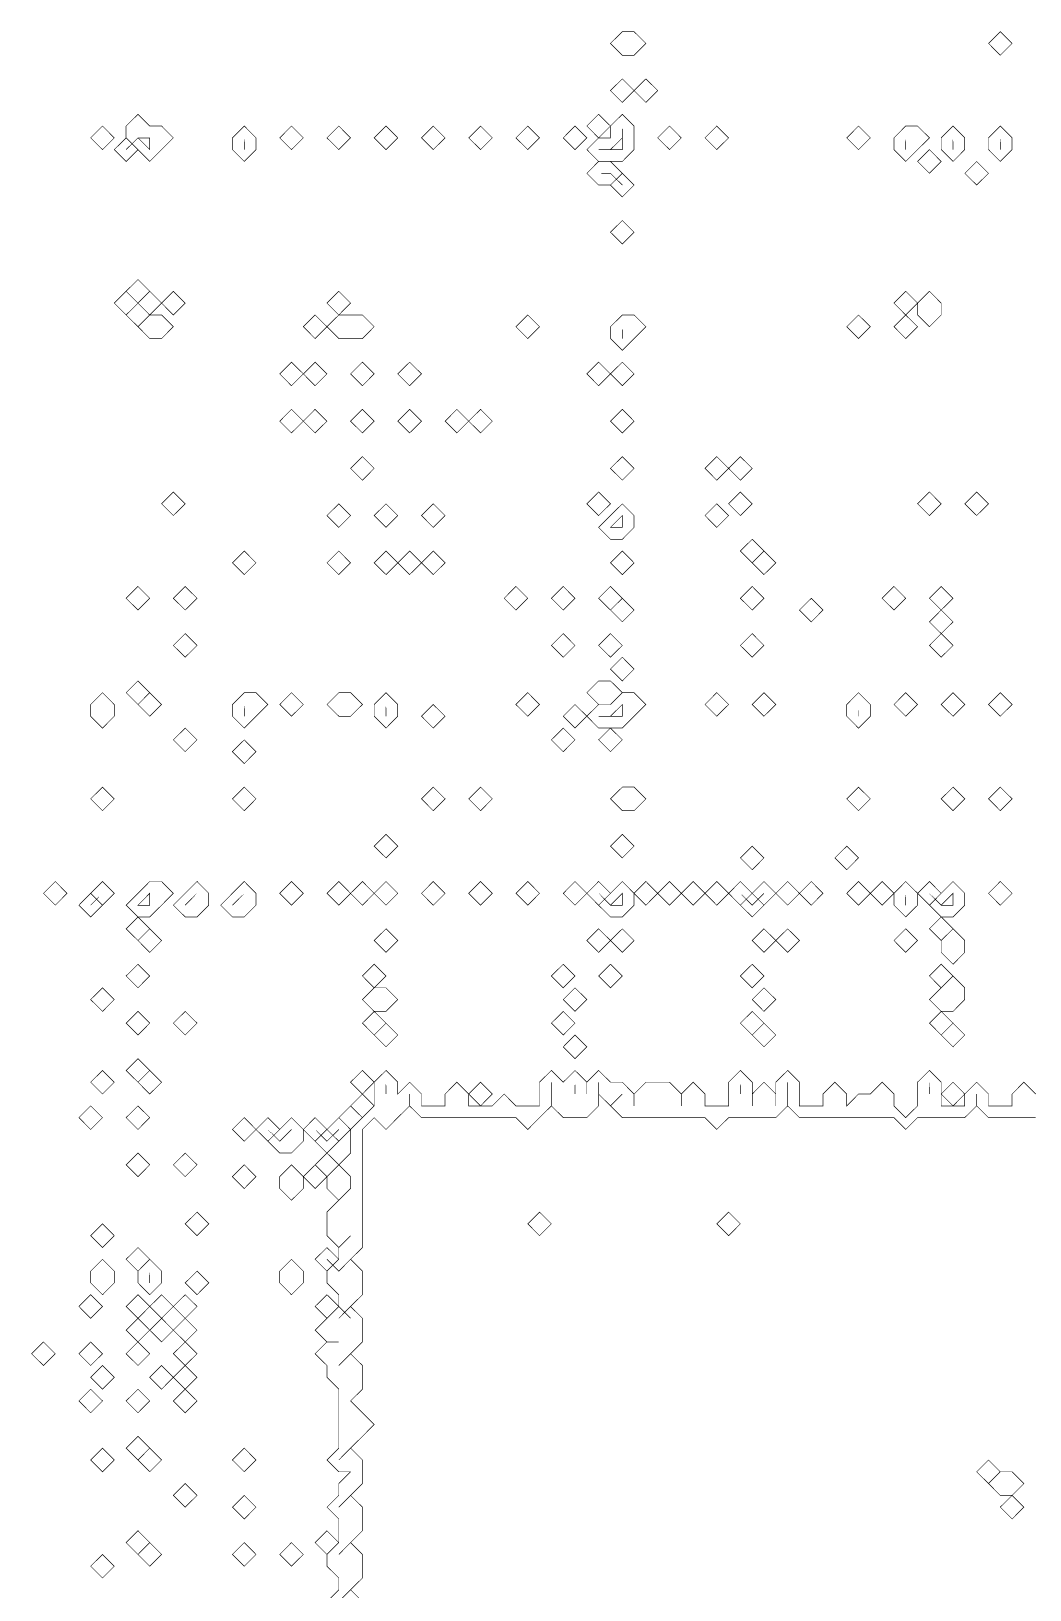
# Model space of a CAD drawing. Header units: metres. Extents: x 0 to 4936, y -4936 to 0.
# Drawn here: x 3225 to 4042, y -3873 to -2598 of the extents above; entities that cross this region are included whole.
import ezdxf

# ---------------------------------------------------------------- set-up
doc = ezdxf.new("R2010")
doc.units = ezdxf.units.M
doc.layers.add('conductor', color=1, linetype='Continuous')
doc.layers.add('substrate', color=5, linetype='Continuous')

msp = doc.modelspace()

# ---------------------------------------------------------------- linework, layer by layer
at = {"layer": 'conductor', "const_width": 0.5}
for points in [[(3699.1, -2607.7), (3708.8, -2598.1), (3718.4, -2598.1), (3728.1, -2607.7), (3718.4, -2617.4), (3708.8, -2617.4)], [(4008.2, -2607.7), (4017.8, -2598.1), (4027.5, -2607.7), (4017.8, -2617.4)], [(3699.1, -2646.3), (3708.8, -2636.7), (3718.4, -2646.3), (3708.8, -2656)], [(3718.4, -2646.3), (3728.1, -2636.7), (3737.7, -2646.3), (3728.1, -2656)], [(3274.1, -2685), (3283.8, -2675.3), (3293.4, -2685), (3283.8, -2694.6)], [(3303.1, -2675.3), (3312.8, -2665.7), (3322.4, -2675.3), (3332.1, -2675.3), (3341.7, -2685), (3332.1, -2694.6), (3322.4, -2704.3), (3312.8, -2694.6), (3303.1, -2685)], [(3390, -2685), (3399.7, -2675.3), (3409.3, -2685), (3409.3, -2694.6), (3399.7, -2704.3), (3390, -2694.6)], [(3428.7, -2685), (3438.3, -2675.3), (3448, -2685), (3438.3, -2694.6)], [(3467.3, -2685), (3477, -2675.3), (3486.6, -2685), (3477, -2694.6)], [(3505.9, -2685), (3515.6, -2675.3), (3525.2, -2685), (3515.6, -2694.6)], [(3544.6, -2685), (3554.2, -2675.3), (3563.9, -2685), (3554.2, -2694.6)], [(3583.2, -2685), (3592.9, -2675.3), (3602.5, -2685), (3592.9, -2694.6)], [(3621.8, -2685), (3631.5, -2675.3), (3641.1, -2685), (3631.5, -2694.6)], [(3660.5, -2685), (3670.1, -2675.3), (3679.8, -2685), (3670.1, -2694.6)], [(3699.1, -2675.3), (3708.8, -2665.7), (3718.4, -2675.3), (3718.4, -2685), (3718.4, -2694.6), (3708.8, -2704.3), (3699.1, -2704.3), (3689.4, -2704.3), (3679.8, -2694.6), (3689.4, -2685), (3699.1, -2685)], [(3679.8, -2675.3), (3689.4, -2665.7), (3699.1, -2675.3), (3689.4, -2685)], [(3737.7, -2685), (3747.4, -2675.3), (3757, -2685), (3747.4, -2694.6)], [(3776.4, -2685), (3786, -2675.3), (3795.7, -2685), (3786, -2694.6)], [(3892.3, -2685), (3901.9, -2675.3), (3911.6, -2685), (3901.9, -2694.6)], [(3930.9, -2685), (3940.5, -2675.3), (3950.2, -2675.3), (3959.9, -2685), (3950.2, -2694.6), (3940.5, -2704.3), (3930.9, -2694.6)], [(3969.5, -2685), (3979.2, -2675.3), (3988.8, -2685), (3988.8, -2694.6), (3979.2, -2704.3), (3969.5, -2694.6)], [(4008.2, -2685), (4017.8, -2675.3), (4027.5, -2685), (4027.5, -2694.6), (4017.8, -2704.3), (4008.2, -2694.6)], [(3293.4, -2694.6), (3303.1, -2685), (3312.8, -2694.6), (3303.1, -2704.3)], [(3950.2, -2704.3), (3959.9, -2694.6), (3969.5, -2704.3), (3959.9, -2714)], [(3679.8, -2714), (3689.4, -2704.3), (3699.1, -2704.3), (3708.8, -2714), (3699.1, -2723.6), (3689.4, -2723.6)], [(3699.1, -2723.6), (3708.8, -2714), (3718.4, -2723.6), (3708.8, -2733.3)], [(3988.8, -2714), (3998.5, -2704.3), (4008.2, -2714), (3998.5, -2723.6)], [(3699.1, -2762.2), (3708.8, -2752.6), (3718.4, -2762.2), (3708.8, -2771.9)], [(3303.1, -2810.5), (3312.8, -2800.9), (3322.4, -2810.5), (3312.8, -2820.2)], [(3293.4, -2820.2), (3303.1, -2810.5), (3312.8, -2820.2), (3303.1, -2829.9)], [(3312.8, -2820.2), (3322.4, -2810.5), (3332.1, -2820.2), (3322.4, -2829.9)], [(3332.1, -2820.2), (3341.7, -2810.5), (3351.4, -2820.2), (3341.7, -2829.9)], [(3467.3, -2820.2), (3477, -2810.5), (3486.6, -2820.2), (3477, -2829.9)], [(3930.9, -2820.2), (3940.5, -2810.5), (3950.2, -2820.2), (3940.5, -2829.9)], [(3950.2, -2820.2), (3959.9, -2810.5), (3969.5, -2820.2), (3969.5, -2829.9), (3959.9, -2839.5), (3950.2, -2829.9)], [(3303.1, -2829.9), (3312.8, -2820.2), (3322.4, -2829.9), (3312.8, -2839.5)], [(3312.8, -2839.5), (3322.4, -2829.9), (3332.1, -2829.9), (3341.7, -2839.5), (3332.1, -2849.2), (3322.4, -2849.2)], [(3448, -2839.5), (3457.6, -2829.9), (3467.3, -2839.5), (3457.6, -2849.2)], [(3467.3, -2839.5), (3477, -2829.9), (3486.6, -2829.9), (3496.3, -2829.9), (3505.9, -2839.5), (3496.3, -2849.2), (3486.6, -2849.2), (3477, -2849.2)], [(3621.8, -2839.5), (3631.5, -2829.9), (3641.1, -2839.5), (3631.5, -2849.2)], [(3699.1, -2839.5), (3708.8, -2829.9), (3718.4, -2829.9), (3728.1, -2839.5), (3718.4, -2849.2), (3708.8, -2858.8), (3699.1, -2849.2)], [(3892.3, -2839.5), (3901.9, -2829.9), (3911.6, -2839.5), (3901.9, -2849.2)], [(3930.9, -2839.5), (3940.5, -2829.9), (3950.2, -2839.5), (3940.5, -2849.2)], [(3428.7, -2878.1), (3438.3, -2868.5), (3448, -2878.1), (3438.3, -2887.8)], [(3448, -2878.1), (3457.6, -2868.5), (3467.3, -2878.1), (3457.6, -2887.8)], [(3486.6, -2878.1), (3496.3, -2868.5), (3505.9, -2878.1), (3496.3, -2887.8)], [(3525.2, -2878.1), (3534.9, -2868.5), (3544.6, -2878.1), (3534.9, -2887.8)], [(3679.8, -2878.1), (3689.4, -2868.5), (3699.1, -2878.1), (3689.4, -2887.8)], [(3699.1, -2878.1), (3708.8, -2868.5), (3718.4, -2878.1), (3708.8, -2887.8)], [(3428.7, -2916.8), (3438.3, -2907.1), (3448, -2916.8), (3438.3, -2926.4)], [(3448, -2916.8), (3457.6, -2907.1), (3467.3, -2916.8), (3457.6, -2926.4)], [(3486.6, -2916.8), (3496.3, -2907.1), (3505.9, -2916.8), (3496.3, -2926.4)], [(3525.2, -2916.8), (3534.9, -2907.1), (3544.6, -2916.8), (3534.9, -2926.4)], [(3563.9, -2916.8), (3573.5, -2907.1), (3583.2, -2916.8), (3573.5, -2926.4)], [(3583.2, -2916.8), (3592.9, -2907.1), (3602.5, -2916.8), (3592.9, -2926.4)], [(3699.1, -2916.8), (3708.8, -2907.1), (3718.4, -2916.8), (3708.8, -2926.4)], [(3486.6, -2955.4), (3496.3, -2945.8), (3505.9, -2955.4), (3496.3, -2965.1)], [(3699.1, -2955.4), (3708.8, -2945.8), (3718.4, -2955.4), (3708.8, -2965.1)], [(3776.4, -2955.4), (3786, -2945.8), (3795.7, -2955.4), (3786, -2965.1)], [(3795.7, -2955.4), (3805.3, -2945.8), (3815, -2955.4), (3805.3, -2965.1)], [(3332.1, -2984.4), (3341.7, -2974.7), (3351.4, -2984.4), (3341.7, -2994)], [(3467.3, -2994), (3477, -2984.4), (3486.6, -2994), (3477, -3003.7)], [(3505.9, -2994), (3515.6, -2984.4), (3525.2, -2994), (3515.6, -3003.7)], [(3544.6, -2994), (3554.2, -2984.4), (3563.9, -2994), (3554.2, -3003.7)], [(3679.8, -2984.4), (3689.4, -2974.7), (3699.1, -2984.4), (3689.4, -2994)], [(3699.1, -2994), (3708.8, -2984.4), (3718.4, -2994), (3718.4, -3003.7), (3708.8, -3013.4), (3699.1, -3013.4), (3689.4, -3003.7)], [(3776.4, -2994), (3786, -2984.4), (3795.7, -2994), (3786, -3003.7)], [(3795.7, -2984.4), (3805.3, -2974.7), (3815, -2984.4), (3805.3, -2994)], [(3950.2, -2984.4), (3959.9, -2974.7), (3969.5, -2984.4), (3959.9, -2994)], [(3988.8, -2984.4), (3998.5, -2974.7), (4008.2, -2984.4), (3998.5, -2994)], [(3805.3, -3023), (3815, -3013.4), (3824.6, -3023), (3815, -3032.7)], [(3390, -3032.7), (3399.7, -3023), (3409.3, -3032.7), (3399.7, -3042.3)], [(3467.3, -3032.7), (3477, -3023), (3486.6, -3032.7), (3477, -3042.3)], [(3505.9, -3032.7), (3515.6, -3023), (3525.2, -3032.7), (3515.6, -3042.3)], [(3525.2, -3032.7), (3534.9, -3023), (3544.6, -3032.7), (3534.9, -3042.3)], [(3544.6, -3032.7), (3554.2, -3023), (3563.9, -3032.7), (3554.2, -3042.3)], [(3699.1, -3032.7), (3708.8, -3023), (3718.4, -3032.7), (3708.8, -3042.3)], [(3815, -3032.7), (3824.6, -3023), (3834.3, -3032.7), (3824.6, -3042.3)], [(3303.1, -3061.7), (3312.8, -3052), (3322.4, -3061.7), (3312.8, -3071.3)], [(3341.7, -3061.7), (3351.4, -3052), (3361.1, -3061.7), (3351.4, -3071.3)], [(3612.2, -3061.7), (3621.8, -3052), (3631.5, -3061.7), (3621.8, -3071.3)], [(3650.8, -3061.7), (3660.5, -3052), (3670.1, -3061.7), (3660.5, -3071.3)], [(3689.4, -3061.7), (3699.1, -3052), (3708.8, -3061.7), (3699.1, -3071.3)], [(3805.3, -3061.7), (3815, -3052), (3824.6, -3061.7), (3815, -3071.3)], [(3921.2, -3061.7), (3930.9, -3052), (3940.5, -3061.7), (3930.9, -3071.3)], [(3959.9, -3061.7), (3969.5, -3052), (3979.2, -3061.7), (3969.5, -3071.3)], [(3699.1, -3071.3), (3708.8, -3061.7), (3718.4, -3071.3), (3708.8, -3081)], [(3853.6, -3071.3), (3863.3, -3061.7), (3872.9, -3071.3), (3863.3, -3081)], [(3959.9, -3081), (3969.5, -3071.3), (3979.2, -3081), (3969.5, -3090.6)], [(3341.7, -3100.3), (3351.4, -3090.6), (3361.1, -3100.3), (3351.4, -3109.9)], [(3650.8, -3100.3), (3660.5, -3090.6), (3670.1, -3100.3), (3660.5, -3109.9)], [(3689.4, -3100.3), (3699.1, -3090.6), (3708.8, -3100.3), (3699.1, -3109.9)], [(3805.3, -3100.3), (3815, -3090.6), (3824.6, -3100.3), (3815, -3109.9)], [(3959.9, -3100.3), (3969.5, -3090.6), (3979.2, -3100.3), (3969.5, -3109.9)], [(3699.1, -3119.6), (3708.8, -3109.9), (3718.4, -3119.6), (3708.8, -3129.3)], [(3303.1, -3138.9), (3312.8, -3129.3), (3322.4, -3138.9), (3312.8, -3148.6)], [(3679.8, -3138.9), (3689.4, -3129.3), (3699.1, -3129.3), (3708.8, -3138.9), (3699.1, -3148.6), (3689.4, -3148.6)], [(3274.1, -3148.6), (3283.8, -3138.9), (3293.4, -3148.6), (3293.4, -3158.2), (3283.8, -3167.9), (3274.1, -3158.2)], [(3312.8, -3148.6), (3322.4, -3138.9), (3332.1, -3148.6), (3322.4, -3158.2)], [(3390, -3148.6), (3399.7, -3138.9), (3409.3, -3138.9), (3419, -3148.6), (3409.3, -3158.2), (3399.7, -3167.9), (3390, -3158.2)], [(3428.7, -3148.6), (3438.3, -3138.9), (3448, -3148.6), (3438.3, -3158.2)], [(3467.3, -3148.6), (3477, -3138.9), (3486.6, -3138.9), (3496.3, -3148.6), (3486.6, -3158.2), (3477, -3158.2)], [(3505.9, -3148.6), (3515.6, -3138.9), (3525.2, -3148.6), (3525.2, -3158.2), (3515.6, -3167.9), (3505.9, -3158.2)], [(3544.6, -3158.2), (3554.2, -3148.6), (3563.9, -3158.2), (3554.2, -3167.9)], [(3621.8, -3148.6), (3631.5, -3138.9), (3641.1, -3148.6), (3631.5, -3158.2)], [(3660.5, -3158.2), (3670.1, -3148.6), (3679.8, -3158.2), (3670.1, -3167.9)], [(3699.1, -3148.6), (3708.8, -3138.9), (3718.4, -3138.9), (3728.1, -3148.6), (3718.4, -3158.2), (3708.8, -3167.9), (3699.1, -3167.9), (3689.4, -3167.9), (3679.8, -3158.2), (3689.4, -3148.6)], [(3776.4, -3148.6), (3786, -3138.9), (3795.7, -3148.6), (3786, -3158.2)], [(3815, -3148.6), (3824.6, -3138.9), (3834.3, -3148.6), (3824.6, -3158.2)], [(3892.3, -3148.6), (3901.9, -3138.9), (3911.6, -3148.6), (3911.6, -3158.2), (3901.9, -3167.9), (3892.3, -3158.2)], [(3930.9, -3148.6), (3940.5, -3138.9), (3950.2, -3148.6), (3940.5, -3158.2)], [(3969.5, -3148.6), (3979.2, -3138.9), (3988.8, -3148.6), (3979.2, -3158.2)], [(4008.2, -3148.6), (4017.8, -3138.9), (4027.5, -3148.6), (4017.8, -3158.2)], [(3341.7, -3177.5), (3351.4, -3167.9), (3361.1, -3177.5), (3351.4, -3187.2)], [(3650.8, -3177.5), (3660.5, -3167.9), (3670.1, -3177.5), (3660.5, -3187.2)], [(3689.4, -3177.5), (3699.1, -3167.9), (3708.8, -3177.5), (3699.1, -3187.2)], [(3390, -3187.2), (3399.7, -3177.5), (3409.3, -3187.2), (3399.7, -3196.9)], [(3274.1, -3225.8), (3283.8, -3216.2), (3293.4, -3225.8), (3283.8, -3235.5)], [(3390, -3225.8), (3399.7, -3216.2), (3409.3, -3225.8), (3399.7, -3235.5)], [(3544.6, -3225.8), (3554.2, -3216.2), (3563.9, -3225.8), (3554.2, -3235.5)], [(3583.2, -3225.8), (3592.9, -3216.2), (3602.5, -3225.8), (3592.9, -3235.5)], [(3699.1, -3225.8), (3708.8, -3216.2), (3718.4, -3216.2), (3728.1, -3225.8), (3718.4, -3235.5), (3708.8, -3235.5)], [(3892.3, -3225.8), (3901.9, -3216.2), (3911.6, -3225.8), (3901.9, -3235.5)], [(3969.5, -3225.8), (3979.2, -3216.2), (3988.8, -3225.8), (3979.2, -3235.5)], [(4008.2, -3225.8), (4017.8, -3216.2), (4027.5, -3225.8), (4017.8, -3235.5)], [(3505.9, -3264.5), (3515.6, -3254.8), (3525.2, -3264.5), (3515.6, -3274.1)], [(3699.1, -3264.5), (3708.8, -3254.8), (3718.4, -3264.5), (3708.8, -3274.1)], [(3805.3, -3274.1), (3815, -3264.5), (3824.6, -3274.1), (3815, -3283.8)], [(3882.6, -3274.1), (3892.3, -3264.5), (3901.9, -3274.1), (3892.3, -3283.8)], [(3235.5, -3303.1), (3245.2, -3293.4), (3254.8, -3303.1), (3245.2, -3312.8)], [(3264.5, -3312.8), (3274.1, -3303.1), (3283.8, -3312.8), (3274.1, -3322.4)], [(3274.1, -3303.1), (3283.8, -3293.4), (3293.4, -3303.1), (3283.8, -3312.8)], [(3312.8, -3303.1), (3322.4, -3293.4), (3332.1, -3293.4), (3341.7, -3303.1), (3332.1, -3312.8), (3322.4, -3322.4), (3312.8, -3322.4), (3303.1, -3312.8)], [(3351.4, -3303.1), (3361.1, -3293.4), (3370.7, -3303.1), (3370.7, -3312.8), (3361.1, -3322.4), (3351.4, -3322.4), (3341.7, -3312.8)], [(3390, -3303.1), (3399.7, -3293.4), (3409.3, -3303.1), (3409.3, -3312.8), (3399.7, -3322.4), (3390, -3322.4), (3380.4, -3312.8)], [(3428.7, -3303.1), (3438.3, -3293.4), (3448, -3303.1), (3438.3, -3312.8)], [(3467.3, -3303.1), (3477, -3293.4), (3486.6, -3303.1), (3477, -3312.8)], [(3486.6, -3303.1), (3496.3, -3293.4), (3505.9, -3303.1), (3496.3, -3312.8)], [(3505.9, -3303.1), (3515.6, -3293.4), (3525.2, -3303.1), (3515.6, -3312.8)], [(3544.6, -3303.1), (3554.2, -3293.4), (3563.9, -3303.1), (3554.2, -3312.8)], [(3583.2, -3303.1), (3592.9, -3293.4), (3602.5, -3303.1), (3592.9, -3312.8)], [(3621.8, -3303.1), (3631.5, -3293.4), (3641.1, -3303.1), (3631.5, -3312.8)], [(3660.5, -3303.1), (3670.1, -3293.4), (3679.8, -3303.1), (3670.1, -3312.8)], [(3679.8, -3303.1), (3689.4, -3293.4), (3699.1, -3303.1), (3689.4, -3312.8)], [(3699.1, -3303.1), (3708.8, -3293.4), (3718.4, -3303.1), (3718.4, -3312.8), (3708.8, -3322.4), (3699.1, -3322.4), (3689.4, -3312.8)], [(3718.4, -3303.1), (3728.1, -3293.4), (3737.7, -3303.1), (3728.1, -3312.8)], [(3737.7, -3303.1), (3747.4, -3293.4), (3757, -3303.1), (3747.4, -3312.8)], [(3757, -3303.1), (3766.7, -3293.4), (3776.4, -3303.1), (3766.7, -3312.8)], [(3776.4, -3303.1), (3786, -3293.4), (3795.7, -3303.1), (3786, -3312.8)], [(3795.7, -3303.1), (3805.3, -3293.4), (3815, -3303.1), (3805.3, -3312.8)], [(3805.3, -3312.8), (3815, -3303.1), (3824.6, -3312.8), (3815, -3322.4)], [(3815, -3303.1), (3824.6, -3293.4), (3834.3, -3303.1), (3824.6, -3312.8)], [(3834.3, -3303.1), (3844, -3293.4), (3853.6, -3303.1), (3844, -3312.8)], [(3853.6, -3303.1), (3863.3, -3293.4), (3872.9, -3303.1), (3863.3, -3312.8)], [(3892.3, -3303.1), (3901.9, -3293.4), (3911.6, -3303.1), (3901.9, -3312.8)], [(3911.6, -3303.1), (3921.2, -3293.4), (3930.9, -3303.1), (3921.2, -3312.8)], [(3930.9, -3303.1), (3940.5, -3293.4), (3950.2, -3303.1), (3950.2, -3312.8), (3940.5, -3322.4), (3930.9, -3312.8)], [(3950.2, -3303.1), (3959.9, -3293.4), (3969.5, -3303.1), (3959.9, -3312.8)], [(3969.5, -3303.1), (3979.2, -3293.4), (3988.8, -3303.1), (3988.8, -3312.8), (3979.2, -3322.4), (3969.5, -3322.4), (3959.9, -3312.8)], [(4008.2, -3303.1), (4017.8, -3293.4), (4027.5, -3303.1), (4017.8, -3312.8)], [(3303.1, -3332.1), (3312.8, -3322.4), (3322.4, -3332.1), (3312.8, -3341.7)], [(3959.9, -3332.1), (3969.5, -3322.4), (3979.2, -3332.1), (3969.5, -3341.7)], [(3312.8, -3341.7), (3322.4, -3332.1), (3332.1, -3341.7), (3322.4, -3351.4)], [(3505.9, -3341.7), (3515.6, -3332.1), (3525.2, -3341.7), (3515.6, -3351.4)], [(3679.8, -3341.7), (3689.4, -3332.1), (3699.1, -3341.7), (3689.4, -3351.4)], [(3699.1, -3341.7), (3708.8, -3332.1), (3718.4, -3341.7), (3708.8, -3351.4)], [(3815, -3341.7), (3824.6, -3332.1), (3834.3, -3341.7), (3824.6, -3351.4)], [(3834.3, -3341.7), (3844, -3332.1), (3853.6, -3341.7), (3844, -3351.4)], [(3930.9, -3341.7), (3940.5, -3332.1), (3950.2, -3341.7), (3940.5, -3351.4)], [(3969.5, -3341.7), (3979.2, -3332.1), (3988.8, -3341.7), (3988.8, -3351.4), (3979.2, -3361.1), (3969.5, -3351.4)], [(3303.1, -3370.7), (3312.8, -3361.1), (3322.4, -3370.7), (3312.8, -3380.4)], [(3496.3, -3370.7), (3505.9, -3361.1), (3515.6, -3370.7), (3505.9, -3380.4)], [(3650.8, -3370.7), (3660.5, -3361.1), (3670.1, -3370.7), (3660.5, -3380.4)], [(3689.4, -3370.7), (3699.1, -3361.1), (3708.8, -3370.7), (3699.1, -3380.4)], [(3805.3, -3370.7), (3815, -3361.1), (3824.6, -3370.7), (3815, -3380.4)], [(3959.9, -3370.7), (3969.5, -3361.1), (3979.2, -3370.7), (3969.5, -3380.4)], [(3969.5, -3380.4), (3979.2, -3370.7), (3988.8, -3380.4), (3988.8, -3390), (3979.2, -3399.7), (3969.5, -3399.7), (3959.9, -3390)], [(3274.1, -3390), (3283.8, -3380.4), (3293.4, -3390), (3283.8, -3399.7)], [(3496.3, -3390), (3505.9, -3380.4), (3515.6, -3380.4), (3525.2, -3390), (3515.6, -3399.7), (3505.9, -3399.7)], [(3660.5, -3390), (3670.1, -3380.4), (3679.8, -3390), (3670.1, -3399.7)], [(3815, -3390), (3824.6, -3380.4), (3834.3, -3390), (3824.6, -3399.7)], [(3303.1, -3409.3), (3312.8, -3399.7), (3322.4, -3409.3), (3312.8, -3419)], [(3341.7, -3409.3), (3351.4, -3399.7), (3361.1, -3409.3), (3351.4, -3419)], [(3496.3, -3409.3), (3505.9, -3399.7), (3515.6, -3409.3), (3505.9, -3419)], [(3650.8, -3409.3), (3660.5, -3399.7), (3670.1, -3409.3), (3660.5, -3419)], [(3805.3, -3409.3), (3815, -3399.7), (3824.6, -3409.3), (3815, -3419)], [(3959.9, -3409.3), (3969.5, -3399.7), (3979.2, -3409.3), (3969.5, -3419)], [(3505.9, -3419), (3515.6, -3409.3), (3525.2, -3419), (3515.6, -3428.7)], [(3815, -3419), (3824.6, -3409.3), (3834.3, -3419), (3824.6, -3428.7)], [(3969.5, -3419), (3979.2, -3409.3), (3988.8, -3419), (3979.2, -3428.7)], [(3660.5, -3428.7), (3670.1, -3419), (3679.8, -3428.7), (3670.1, -3438.3)], [(3303.1, -3448), (3312.8, -3438.3), (3322.4, -3448), (3312.8, -3457.6)], [(3274.1, -3457.6), (3283.8, -3448), (3293.4, -3457.6), (3283.8, -3467.3)], [(3312.8, -3457.6), (3322.4, -3448), (3332.1, -3457.6), (3322.4, -3467.3)], [(3486.6, -3457.6), (3496.3, -3448), (3505.9, -3457.6), (3496.3, -3467.3)], [(3486.6, -3477), (3496.3, -3467.3), (3505.9, -3477), (3496.3, -3486.6)], [(3583.2, -3467.3), (3592.9, -3457.6), (3602.5, -3467.3), (3592.9, -3477)], [(3969.5, -3467.3), (3979.2, -3457.6), (3988.8, -3467.3), (3979.2, -3477)], [(3264.5, -3486.6), (3274.1, -3477), (3283.8, -3486.6), (3274.1, -3496.3)], [(3303.1, -3486.6), (3312.8, -3477), (3322.4, -3486.6), (3312.8, -3496.3)], [(3477, -3486.6), (3486.6, -3477), (3496.3, -3486.6), (3486.6, -3496.3)], [(3660.5, -3477)], [(3737.7, -3477)], [(3390, -3496.3), (3399.7, -3486.6), (3409.3, -3496.3), (3399.7, -3505.9)], [(3409.3, -3496.3), (3419, -3486.6), (3428.7, -3496.3), (3419, -3505.9)], [(3428.7, -3496.3), (3438.3, -3486.6), (3448, -3496.3), (3448, -3505.9), (3438.3, -3515.6), (3428.7, -3515.6), (3419, -3505.9)], [(3448, -3496.3), (3457.6, -3486.6), (3467.3, -3496.3), (3457.6, -3505.9)], [(3467.3, -3496.3), (3477, -3486.6), (3486.6, -3496.3), (3477, -3505.9)], [(3457.6, -3505.9), (3467.3, -3496.3), (3477, -3505.9), (3467.3, -3515.6)], [(3303.1, -3525.2), (3312.8, -3515.6), (3322.4, -3525.2), (3312.8, -3534.9)], [(3341.7, -3525.2), (3351.4, -3515.6), (3361.1, -3525.2), (3351.4, -3534.9)], [(3457.6, -3525.2), (3467.3, -3515.6), (3477, -3525.2), (3467.3, -3534.9)], [(3390, -3534.9), (3399.7, -3525.2), (3409.3, -3534.9), (3399.7, -3544.6)], [(3428.7, -3534.9), (3438.3, -3525.2), (3448, -3534.9), (3448, -3544.6), (3438.3, -3554.2), (3428.7, -3544.6)], [(3448, -3534.9), (3457.6, -3525.2), (3467.3, -3534.9), (3457.6, -3544.6)], [(3467.3, -3534.9), (3477, -3525.2), (3486.6, -3534.9), (3486.6, -3544.6), (3477, -3554.2), (3467.3, -3544.6)], [(3351.4, -3573.5), (3361.1, -3563.9), (3370.7, -3573.5), (3361.1, -3583.2)], [(3274.1, -3583.2), (3283.8, -3573.5), (3293.4, -3583.2), (3283.8, -3592.9)], [(3303.1, -3602.5), (3312.8, -3592.9), (3322.4, -3602.5), (3312.8, -3612.2)], [(3457.6, -3602.5), (3467.3, -3592.9), (3477, -3602.5), (3467.3, -3612.2)], [(3274.1, -3612.2), (3283.8, -3602.5), (3293.4, -3612.2), (3293.4, -3621.8), (3283.8, -3631.5), (3274.1, -3621.8)], [(3312.8, -3612.2), (3322.4, -3602.5), (3332.1, -3612.2), (3332.1, -3621.8), (3322.4, -3631.5), (3312.8, -3621.8)], [(3428.7, -3612.2), (3438.3, -3602.5), (3448, -3612.2), (3448, -3621.8), (3438.3, -3631.5), (3428.7, -3621.8)], [(3351.4, -3621.8), (3361.1, -3612.2), (3370.7, -3621.8), (3361.1, -3631.5)], [(3264.5, -3641.1), (3274.1, -3631.5), (3283.8, -3641.1), (3274.1, -3650.8)], [(3303.1, -3641.1), (3312.8, -3631.5), (3322.4, -3641.1), (3312.8, -3650.8)], [(3322.4, -3641.1), (3332.1, -3631.5), (3341.7, -3641.1), (3332.1, -3650.8)], [(3341.7, -3641.1), (3351.4, -3631.5), (3361.1, -3641.1), (3351.4, -3650.8)], [(3457.6, -3641.1), (3467.3, -3631.5), (3477, -3641.1), (3467.3, -3650.8)], [(3303.1, -3660.5), (3312.8, -3650.8), (3322.4, -3660.5), (3312.8, -3670.1)], [(3322.4, -3660.5), (3332.1, -3650.8), (3341.7, -3660.5), (3332.1, -3670.1)], [(3341.7, -3660.5), (3351.4, -3650.8), (3361.1, -3660.5), (3351.4, -3670.1)], [(3225.8, -3679.8), (3235.5, -3670.1), (3245.2, -3679.8), (3235.5, -3689.4)], [(3264.5, -3679.8), (3274.1, -3670.1), (3283.8, -3679.8), (3274.1, -3689.4)], [(3303.1, -3679.8), (3312.8, -3670.1), (3322.4, -3679.8), (3312.8, -3689.4)], [(3341.7, -3679.8), (3351.4, -3670.1), (3361.1, -3679.8), (3351.4, -3689.4)], [(3274.1, -3699.1), (3283.8, -3689.4), (3293.4, -3699.1), (3283.8, -3708.8)], [(3322.4, -3699.1), (3332.1, -3689.4), (3341.7, -3699.1), (3332.1, -3708.8)], [(3341.7, -3699.1), (3351.4, -3689.4), (3361.1, -3699.1), (3351.4, -3708.8)], [(3264.5, -3718.4), (3274.1, -3708.8), (3283.8, -3718.4), (3274.1, -3728.1)], [(3303.1, -3718.4), (3312.8, -3708.8), (3322.4, -3718.4), (3312.8, -3728.1)], [(3341.7, -3718.4), (3351.4, -3708.8), (3361.1, -3718.4), (3351.4, -3728.1)], [(3303.1, -3757), (3312.8, -3747.4), (3322.4, -3757), (3312.8, -3766.7)], [(3274.1, -3766.7), (3283.8, -3757), (3293.4, -3766.7), (3283.8, -3776.4)], [(3312.8, -3766.7), (3322.4, -3757), (3332.1, -3766.7), (3322.4, -3776.4)], [(3390, -3766.7), (3399.7, -3757), (3409.3, -3766.7), (3399.7, -3776.4)], [(3341.7, -3795.7), (3351.4, -3786), (3361.1, -3795.7), (3351.4, -3805.3)], [(3390, -3805.3), (3399.7, -3795.7), (3409.3, -3805.3), (3399.7, -3815)], [(3303.1, -3834.3), (3312.8, -3824.6), (3322.4, -3834.3), (3312.8, -3844)], [(3457.6, -3834.3), (3467.3, -3824.6), (3477, -3834.3), (3467.3, -3844)], [(3312.8, -3844), (3322.4, -3834.3), (3332.1, -3844), (3322.4, -3853.6)], [(3390, -3844), (3399.7, -3834.3), (3409.3, -3844), (3399.7, -3853.6)], [(3428.7, -3844), (3438.3, -3834.3), (3448, -3844), (3438.3, -3853.6)], [(3274.1, -3853.6), (3283.8, -3844), (3293.4, -3853.6), (3283.8, -3863.3)]]:
    msp.add_lwpolyline(points, close=True, dxfattribs=at)
msp.add_lwpolyline([(3467.3, -3882.6), (3477, -3872.9), (3477, -3863.3), (3467.3, -3853.6), (3467.3, -3844), (3477, -3834.3), (3477, -3824.6), (3477, -3815), (3467.3, -3805.3), (3477, -3795.7), (3477, -3786), (3486.6, -3776.4), (3477, -3776.4), (3467.3, -3766.7), (3477, -3757), (3477, -3747.4), (3477, -3737.7), (3477, -3728.1), (3477, -3718.4), (3477, -3708.8), (3467.3, -3699.1), (3467.3, -3689.4), (3457.6, -3679.8), (3467.3, -3670.1), (3477, -3670.1), (3467.3, -3670.1), (3457.6, -3660.5), (3467.3, -3650.8), (3477, -3641.1), (3486.6, -3650.8), (3477, -3641.1), (3477, -3631.5), (3467.3, -3621.8), (3467.3, -3612.2), (3477, -3602.5), (3477, -3592.9), (3486.6, -3583.2), (3477, -3592.9), (3467.3, -3583.2), (3467.3, -3573.5), (3467.3, -3563.9), (3477, -3554.2), (3486.6, -3544.6), (3486.6, -3534.9), (3477, -3525.2), (3486.6, -3515.6), (3486.6, -3505.9), (3486.6, -3496.3), (3496.3, -3486.6), (3505.9, -3477), (3505.9, -3467.3), (3505.9, -3457.6), (3515.6, -3448), (3525.2, -3457.6), (3525.2, -3467.3), (3534.9, -3457.6), (3544.6, -3467.3), (3544.6, -3477), (3554.2, -3477), (3563.9, -3477), (3563.9, -3467.3), (3573.5, -3457.6), (3583.2, -3467.3), (3583.2, -3477), (3592.9, -3477), (3602.5, -3477), (3612.2, -3467.3), (3621.8, -3477), (3631.5, -3477), (3641.1, -3477), (3641.1, -3467.3), (3641.1, -3457.6), (3650.8, -3448), (3660.5, -3457.6), (3670.1, -3448), (3679.8, -3457.6), (3679.8, -3467.3), (3679.8, -3457.6), (3689.4, -3448), (3699.1, -3457.6), (3708.8, -3457.6), (3718.4, -3467.3), (3718.4, -3477), (3718.4, -3467.3), (3728.1, -3457.6), (3737.7, -3457.6), (3747.4, -3457.6), (3757, -3467.3), (3757, -3477), (3757, -3467.3), (3766.7, -3457.6), (3776.4, -3467.3), (3776.4, -3477), (3786, -3477), (3795.7, -3477), (3795.7, -3467.3), (3795.7, -3457.6), (3805.3, -3448), (3815, -3457.6), (3815, -3467.3), (3815, -3477), (3815, -3467.3), (3824.6, -3457.6), (3834.3, -3467.3), (3834.3, -3477), (3834.3, -3467.3), (3834.3, -3457.6), (3844, -3448), (3853.6, -3457.6), (3853.6, -3467.3), (3853.6, -3477), (3863.3, -3477), (3872.9, -3477), (3872.9, -3467.3), (3882.6, -3457.6), (3892.3, -3467.3), (3892.3, -3477), (3901.9, -3467.3), (3911.6, -3467.3), (3921.2, -3457.6), (3930.9, -3467.3), (3930.9, -3477), (3940.5, -3486.6), (3950.2, -3477), (3950.2, -3467.3), (3950.2, -3457.6), (3959.9, -3448), (3969.5, -3457.6), (3969.5, -3467.3), (3969.5, -3477), (3979.2, -3477), (3988.8, -3477), (3988.8, -3467.3), (3998.5, -3457.6), (4008.2, -3467.3), (4008.2, -3477), (4017.8, -3477), (4027.5, -3477), (4027.5, -3467.3), (4037.1, -3457.6), (4046.8, -3467.3)], dxfattribs=at)
at = {"layer": 'substrate', "const_width": 0.5}
for points in [[(3708.8, -2607.7)], [(4017.8, -2607.7)], [(3708.8, -2646.3)], [(3708.8, -2675.3), (3708.8, -2685), (3699.1, -2694.6), (3689.4, -2694.6), (3699.1, -2694.6), (3708.8, -2694.6), (3708.8, -2685)], [(3689.4, -2675.3)], [(3283.8, -2685)], [(3312.8, -2685), (3303.1, -2694.6), (3312.8, -2685), (3322.4, -2694.6), (3322.4, -2685)], [(3399.7, -2685), (3399.7, -2694.6)], [(3438.3, -2685)], [(3477, -2685)], [(3515.6, -2685)], [(3554.2, -2685)], [(3592.9, -2685)], [(3631.5, -2685)], [(3670.1, -2685)], [(3747.4, -2685)], [(3786, -2685)], [(3901.9, -2685)], [(3940.5, -2685), (3940.5, -2694.6)], [(3979.2, -2685), (3979.2, -2694.6)], [(4017.8, -2685), (4017.8, -2694.6)], [(3689.4, -2714), (3699.1, -2714), (3708.8, -2723.6), (3699.1, -2714)], [(3998.5, -2714)], [(3708.8, -2762.2)], [(3959.9, -2829.9)], [(3322.4, -2839.5)], [(3457.6, -2839.5)], [(3477, -2839.5)], [(3496.3, -2839.5)], [(3631.5, -2839.5)], [(3708.8, -2839.5), (3708.8, -2849.2)], [(3901.9, -2839.5)], [(3940.5, -2839.5)], [(3438.3, -2878.1)], [(3457.6, -2878.1)], [(3496.3, -2878.1)], [(3534.9, -2878.1)], [(3689.4, -2878.1)], [(3708.8, -2878.1)], [(3438.3, -2916.8)], [(3457.6, -2916.8)], [(3496.3, -2916.8)], [(3534.9, -2916.8)], [(3573.5, -2916.8)], [(3592.9, -2916.8)], [(3708.8, -2916.8)], [(3708.8, -2955.4)], [(3786, -2955.4)], [(3341.7, -2984.4)], [(3477, -2994)], [(3515.6, -2994)], [(3554.2, -2994)], [(3689.4, -2984.4)], [(3708.8, -2994), (3699.1, -3003.7), (3708.8, -3003.7)], [(3786, -2994)], [(3805.3, -2984.4)], [(3959.9, -2984.4)], [(3998.5, -2984.4)], [(3399.7, -3032.7)], [(3477, -3032.7)], [(3515.6, -3032.7)], [(3534.9, -3032.7)], [(3554.2, -3032.7)], [(3708.8, -3032.7)], [(3824.6, -3032.7)], [(3708.8, -3071.3)], [(3863.3, -3071.3)], [(3708.8, -3119.6)], [(3283.8, -3148.6)], [(3322.4, -3148.6)], [(3399.7, -3148.6), (3399.7, -3158.2)], [(3438.3, -3148.6)], [(3477, -3148.6)], [(3515.6, -3148.6), (3515.6, -3158.2)], [(3631.5, -3148.6)], [(3708.8, -3148.6), (3699.1, -3158.2), (3689.4, -3158.2), (3699.1, -3158.2), (3708.8, -3158.2)], [(3786, -3148.6)], [(3824.6, -3148.6)], [(3901.9, -3148.6), (3901.9, -3158.2)], [(3940.5, -3148.6)], [(3979.2, -3148.6)], [(4017.8, -3148.6)], [(3554.2, -3158.2)], [(3399.7, -3187.2)], [(3283.8, -3225.8)], [(3399.7, -3225.8)], [(3554.2, -3225.8)], [(3592.9, -3225.8)], [(3708.8, -3225.8)], [(3901.9, -3225.8)], [(3979.2, -3225.8)], [(4017.8, -3225.8)], [(3515.6, -3264.5)], [(3708.8, -3264.5)], [(3815, -3274.1)], [(3892.3, -3274.1)], [(3245.2, -3303.1)], [(3283.8, -3303.1), (3274.1, -3312.8)], [(3322.4, -3303.1), (3312.8, -3312.8), (3322.4, -3312.8)], [(3361.1, -3303.1), (3351.4, -3312.8)], [(3399.7, -3303.1), (3390, -3312.8)], [(3438.3, -3303.1)], [(3477, -3303.1)], [(3496.3, -3303.1)], [(3515.6, -3303.1)], [(3554.2, -3303.1)], [(3592.9, -3303.1)], [(3631.5, -3303.1)], [(3670.1, -3303.1)], [(3689.4, -3303.1), (3699.1, -3312.8), (3708.8, -3312.8), (3708.8, -3303.1), (3699.1, -3312.8)], [(3728.1, -3303.1)], [(3747.4, -3303.1)], [(3766.7, -3303.1)], [(3786, -3303.1)], [(3805.3, -3303.1), (3815, -3312.8), (3824.6, -3303.1), (3815, -3312.8)], [(3844, -3303.1)], [(3863.3, -3303.1)], [(3901.9, -3303.1)], [(3921.2, -3303.1)], [(3940.5, -3303.1), (3940.5, -3312.8)], [(3959.9, -3303.1), (3969.5, -3312.8), (3979.2, -3312.8), (3979.2, -3303.1), (3969.5, -3312.8)], [(4017.8, -3303.1)], [(3322.4, -3341.7)], [(3515.6, -3341.7)], [(3689.4, -3341.7)], [(3708.8, -3341.7)], [(3824.6, -3341.7)], [(3844, -3341.7)], [(3940.5, -3341.7)], [(3979.2, -3341.7)], [(3979.2, -3380.4)], [(3515.6, -3419)], [(3824.6, -3419)], [(3979.2, -3419)], [(3283.8, -3457.6)], [(3322.4, -3457.6)], [(3496.3, -3457.6)], [(3515.6, -3457.6), (3515.6, -3467.3)], [(3573.5, -3467.3)], [(3670.1, -3457.6), (3670.1, -3467.3)], [(3728.1, -3467.3)], [(3766.7, -3467.3)], [(3805.3, -3457.6), (3805.3, -3467.3)], [(3824.6, -3467.3)], [(3882.6, -3467.3)], [(3921.2, -3467.3)], [(3959.9, -3457.6), (3959.9, -3467.3)], [(3979.2, -3467.3)], [(4037.1, -3467.3)], [(3399.7, -3496.3)], [(3419, -3496.3), (3428.7, -3505.9), (3438.3, -3496.3), (3428.7, -3505.9)], [(3457.6, -3496.3), (3467.3, -3505.9), (3477, -3496.3), (3467.3, -3505.9)], [(3399.7, -3534.9)], [(3438.3, -3534.9)], [(3457.6, -3534.9)], [(3477, -3534.9)], [(3631.5, -3573.5), (3641.1, -3563.9), (3650.8, -3573.5), (3641.1, -3583.2)], [(3786, -3573.5), (3795.7, -3563.9), (3805.3, -3573.5), (3795.7, -3583.2)], [(3361.1, -3573.5)], [(3477, -3573.5)], [(3283.8, -3612.2)], [(3322.4, -3612.2), (3322.4, -3621.8)], [(3438.3, -3612.2)], [(3283.8, -3766.7)], [(3322.4, -3766.7)], [(3399.7, -3766.7)], [(3998.5, -3776.4), (4008.2, -3766.7), (4017.8, -3776.4), (4008.2, -3786)], [(4008.2, -3786), (4017.8, -3776.4), (4027.5, -3776.4), (4037.1, -3786), (4027.5, -3795.7), (4017.8, -3795.7)], [(4017.8, -3805.3), (4027.5, -3795.7), (4037.1, -3805.3), (4027.5, -3815)], [(3399.7, -3805.3)], [(3322.4, -3844)], [(3399.7, -3844)], [(3438.3, -3844)]]:
    msp.add_lwpolyline(points, close=True, dxfattribs=at)
msp.add_lwpolyline([(4046.8, -3486.6), (4037.1, -3486.6), (4027.5, -3486.6), (4017.8, -3486.6), (4008.2, -3486.6), (3998.5, -3477), (3998.5, -3467.3), (3998.5, -3477), (3988.8, -3486.6), (3979.2, -3486.6), (3969.5, -3486.6), (3959.9, -3486.6), (3950.2, -3486.6), (3940.5, -3496.3), (3930.9, -3486.6), (3921.2, -3486.6), (3911.6, -3486.6), (3901.9, -3486.6), (3892.3, -3486.6), (3882.6, -3486.6), (3872.9, -3486.6), (3863.3, -3486.6), (3853.6, -3486.6), (3844, -3477), (3844, -3467.3), (3844, -3457.6), (3844, -3467.3), (3844, -3477), (3834.3, -3486.6), (3824.6, -3486.6), (3815, -3486.6), (3805.3, -3486.6), (3795.7, -3486.6), (3786, -3496.3), (3776.4, -3486.6), (3766.7, -3486.6), (3757, -3486.6), (3747.4, -3486.6), (3737.7, -3486.6), (3728.1, -3486.6), (3718.4, -3486.6), (3708.8, -3486.6), (3699.1, -3477), (3708.8, -3467.3), (3699.1, -3477), (3689.4, -3467.3), (3689.4, -3457.6), (3689.4, -3467.3), (3689.4, -3477), (3679.8, -3486.6), (3670.1, -3486.6), (3660.5, -3486.6), (3650.8, -3477), (3650.8, -3467.3), (3650.8, -3457.6), (3650.8, -3467.3), (3650.8, -3477), (3641.1, -3486.6), (3631.5, -3496.3), (3621.8, -3486.6), (3612.2, -3486.6), (3602.5, -3486.6), (3592.9, -3486.6), (3583.2, -3486.6), (3573.5, -3486.6), (3563.9, -3486.6), (3554.2, -3486.6), (3544.6, -3486.6), (3534.9, -3477), (3534.9, -3467.3), (3534.9, -3477), (3525.2, -3486.6), (3515.6, -3496.3), (3505.9, -3486.6), (3496.3, -3496.3), (3496.3, -3505.9), (3496.3, -3515.6), (3496.3, -3525.2), (3496.3, -3534.9), (3496.3, -3544.6), (3496.3, -3554.2), (3496.3, -3563.9), (3496.3, -3573.5), (3496.3, -3583.2), (3496.3, -3592.9), (3486.6, -3602.5), (3477, -3612.2), (3467.3, -3602.5), (3477, -3612.2), (3486.6, -3602.5), (3496.3, -3612.2), (3496.3, -3621.8), (3496.3, -3631.5), (3486.6, -3641.1), (3477, -3650.8), (3486.6, -3641.1), (3496.3, -3650.8), (3496.3, -3660.5), (3496.3, -3670.1), (3486.6, -3679.8), (3477, -3689.4), (3486.6, -3679.8), (3496.3, -3689.4), (3496.3, -3699.1), (3496.3, -3708.8), (3486.6, -3718.4), (3496.3, -3728.1), (3505.9, -3737.7), (3496.3, -3747.4), (3486.6, -3757), (3477, -3766.7), (3486.6, -3757), (3496.3, -3766.7), (3496.3, -3776.4), (3496.3, -3786), (3486.6, -3795.7), (3477, -3805.3), (3486.6, -3795.7), (3496.3, -3805.3), (3496.3, -3815), (3496.3, -3824.6), (3486.6, -3834.3), (3477, -3844), (3486.6, -3834.3), (3496.3, -3844), (3496.3, -3853.6), (3496.3, -3863.3), (3486.6, -3872.9), (3477, -3882.6), (3486.6, -3872.9), (3496.3, -3882.6)], dxfattribs=at)

doc.saveas('drawing.dxf')
